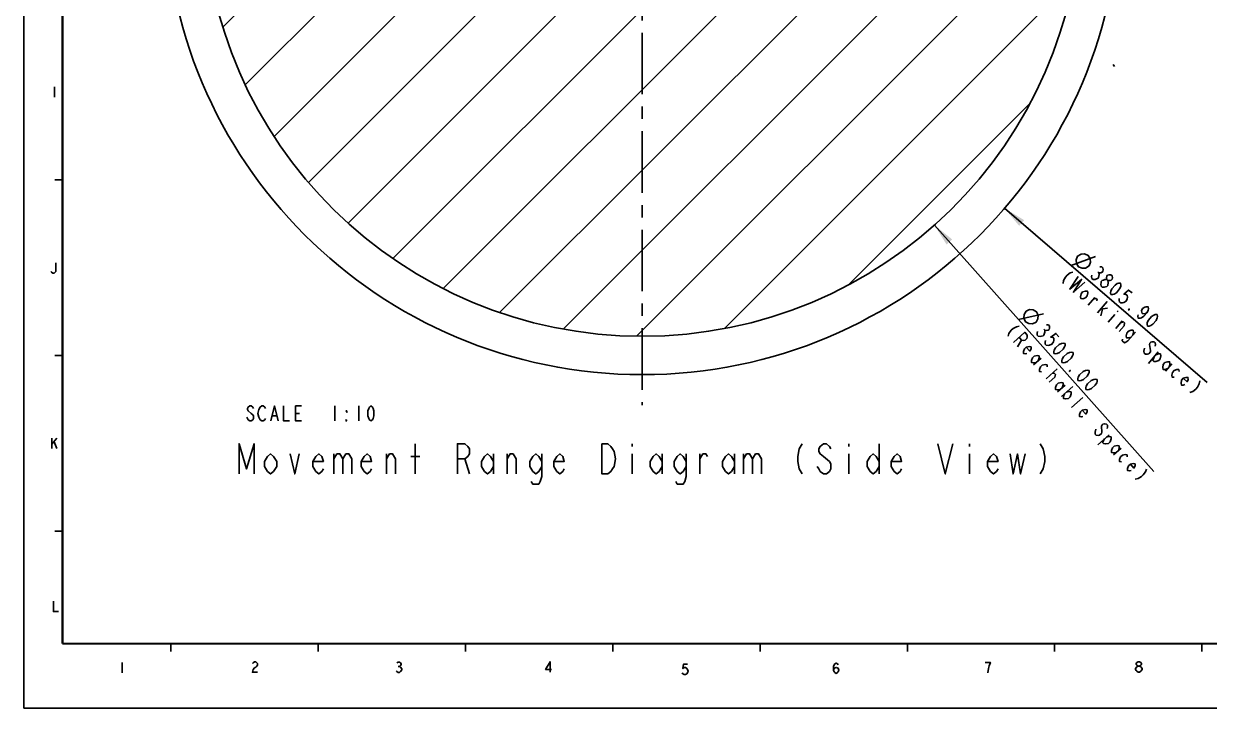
# Model space of a CAD drawing. Header units: millimetres. Extents: x 0 to 1173, y -4 to 841.
# Drawn here: x 0 to 472.3, y 0 to 272.6 of the extents above; entities that cross this region are included whole.
import ezdxf

# ---------------------------------------------------------------- set-up
doc = ezdxf.new("R2010")
doc.units = ezdxf.units.MM
doc.header["$LTSCALE"] = 65.395
doc.linetypes.add('CENTER', pattern=[0.6, 0.375, -0.075, 0.075, -0.075])
doc.layers.get('0').update_dxf_attribs({"linetype": 'CONTINUOUS'})
for name, color, linetype in [('ALL_DRFT_GEOM', 7, 'CONTINUOUS'), ('ALL_NOTES', 7, 'CONTINUOUS'), ('DRAFT_DIMS', 7, 'CONTINUOUS'), ('J_900_EXP_DH_BL9', 7, 'CONTINUOUS')]:
    doc.layers.add(name, color=color, linetype=linetype)
doc.styles.get("Standard").update_dxf_attribs({"font": 'txt', "width": 0.8})
doc.dimstyles.new('DIMSTYLE_13', dxfattribs={"dimtxt": 6, "dimasz": 9, "dimexe": 0.5, "dimexo": 0, "dimtad": 1, "dimlfac": 10, "dimzin": 0, "dimdsep": 46, "dimtxsty": 'Standard', "dimblk": '_FILLED', "dimblk1": '_FILLED', "dimblk2": '_FILLED', "dimcen": 0.09, "dimadec": 0, "dimazin": 0, "dimtp": 0.01, "dimtm": 0.01, "dimtfac": 1, "dimtofl": 0, "dimtmove": 0, "dimatfit": 2, "dimldrblk": '_FILLED', "dimfxl": 0, "dimtolj": 1, "dimtzin": 0, "dimarcsym": 0})

# ---------------------------------------------------------------- blocks, each defined once
blk = doc.blocks.new('_FILLED')
at = {"color": 0, "linetype": 'ByBlock'}
blk.add_solid([(0, 0), (-1, 0.167), (-1, -0.167)], dxfattribs=at)
blk = doc.blocks.new('*D20')
at = {"layer": 'DRAFT_DIMS', "color": 2, "linetype": 'Continuous'}
blk.add_line((362.81, 192.44), (450.21, 94.25), dxfattribs=at)
at = {"layer": 'DRAFT_DIMS', "color": 2, "linetype": 'Continuous', "xscale": 9, "yscale": 9, "zscale": 9, "rotation": 131.6736765729}
blk.add_blockref('_FILLED', (362.81, 192.44), dxfattribs=at)
blk = doc.blocks.new('*D23')
at = {"layer": 'DRAFT_DIMS', "color": 2, "linetype": 'Continuous'}
blk.add_line((390.78, 199.13), (471.56, 129.72), dxfattribs=at)
at = {"layer": 'DRAFT_DIMS', "color": 2, "linetype": 'Continuous', "xscale": 9, "yscale": 9, "zscale": 9, "rotation": 139.3269980893}
blk.add_blockref('_FILLED', (390.78, 199.13), dxfattribs=at)
blk = doc.blocks.new('J_900_EXP_DH_BL9', base_point=(532.0064, 323.1577))
at = {"layer": 'J_900_EXP_DH_BL9', "color": 7, "linetype": 'CENTER'}
blk.add_line((246.456, 308.2952), (246.456, 120.7675), dxfattribs=at)

msp = doc.modelspace()

# ---------------------------------------------------------------- hatches: boundary and pattern name
at = {"linetype": 'Continuous'}
h = msp.add_hatch(dxfattribs=at)
h.set_pattern_fill('5DOF WORKSPACE', color=2, scale=22.62069, angle=45, style=0, pattern_type=0)
h.set_pattern_definition([(45, (0, 0), (-15.99524, 15.99524), [])])
edge = h.paths.add_edge_path()
edge.add_arc((246.456, 323.1578), 175, 91.640521, 448.35948)
edge.add_line((251.466, 401.7708), (251.466, 498.086))
edge.add_line((251.466, 401.7708), (269.8458, 341.6534))
edge.add_arc((246.456, 323.1578), 29.8189, 141.664536, 398.335464)
edge.add_line((241.446, 401.7708), (223.0663, 341.6534))
edge.add_line((241.446, 401.7708), (241.446, 498.086))

# ---------------------------------------------------------------- linework, layer by layer
at = {"color": 7, "linetype": 'Continuous'}
for p, q in [((0, 0), (0, 841)), ((0, 0), (0, 841)), ((12.3046, 247.5296), (12.3046, 243.412)), ((15.4406, 210.5073), (12.3525, 210.5073)), ((15.4406, 140.5098), (12.3525, 140.5098)), ((11.1451, 107.5328), (11.1451, 103.4153)), ((11.1451, 105.1309), (13.2039, 107.5328)), ((12.1745, 106.1603), (13.2039, 103.4153)), ((15.4406, 70.5122), (12.3525, 70.5122)), ((58.6744, 25.7344), (58.6744, 22.6463)), ((117.3488, 25.7344), (117.3488, 22.6463)), ((176.0233, 25.7344), (176.0233, 22.6463)), ((234.6977, 25.7344), (234.6977, 22.6463)), ((293.3721, 25.7344), (293.3721, 22.6463)), ((352.0465, 25.7344), (352.0465, 22.6463)), ((410.7209, 25.7344), (410.7209, 22.6463)), ((469.3953, 25.7344), (469.3953, 22.6463)), ((39.2574, 18.2029), (39.2574, 14.0854)), ((149.1385, 16.6863), (149.6532, 16.6863)), ((1173.4884, 0), (0, 0))]:
    msp.add_line(p, q, dxfattribs=at)
at = {"color": 7, "linetype": 'Continuous', "const_width": 0.8235}
for points in [[(15.4406, 25.7344), (15.4406, 825.5594)], [(15.4406, 25.7344), (1158.0062, 25.7344)]]:
    msp.add_lwpolyline(points, dxfattribs=at)
at = {"color": 7, "linetype": 'Continuous'}
for points in [[(12.8545, 177.405), (12.8545, 173.9737), (12.5971, 173.6306), (12.0824, 173.2875), (11.5678, 173.2875), (11.0531, 173.6306), (10.7957, 173.9737)], [(11.8538, 42.627), (11.8538, 38.5095), (13.9126, 38.5095)], [(91.1319, 17.8002), (91.3892, 18.1433), (91.9039, 18.4864), (92.4186, 18.4864), (92.9333, 18.1433), (93.1906, 17.8002), (93.1906, 17.1139), (92.9333, 16.7708), (92.4186, 16.4277), (91.9039, 16.0846), (91.3892, 15.3983), (91.1319, 14.3689), (93.1906, 14.3689)], [(150.6826, 15.3138), (150.1679, 14.6275), (149.6532, 14.2844), (149.1385, 14.2844), (148.6238, 14.6275), (148.3665, 14.9707)], [(148.6238, 18.0588), (149.1385, 18.4019), (149.6532, 18.4019), (150.1679, 18.0588), (150.4252, 17.7157), (150.4252, 17.3725), (150.1679, 17.0294), (149.6532, 16.6863), (150.1679, 16.3432)], [(150.1679, 16.3432), (150.6826, 15.6569), (150.6826, 15.3138)], [(209.7316, 14.4353), (209.7316, 18.5528), (207.9301, 15.4647), (210.2462, 15.4647)], [(264.408, 17.5568), (262.8639, 17.5568), (262.6066, 15.8412), (263.1213, 16.1843), (263.6359, 16.1843), (264.1506, 15.8412), (264.408, 15.4981), (264.6653, 14.8118), (264.408, 14.1256), (264.1506, 13.7825), (263.6359, 13.4393), (263.1213, 13.4393), (262.6066, 13.7825), (262.3492, 14.1256)], [(322.6349, 15.2327), (322.8923, 15.919), (323.6643, 16.2621), (324.4364, 15.919), (324.6937, 15.2327), (324.4364, 14.5465), (324.179, 14.2033), (323.6643, 13.8602), (323.1496, 14.2033), (322.8923, 14.5465), (322.6349, 15.2327), (322.6349, 16.6052), (322.8923, 17.2915), (323.1496, 17.6346), (323.6643, 17.9777), (324.179, 17.6346), (324.4364, 17.2915)], [(384.1004, 14.1349), (384.3578, 15.8505), (384.6151, 16.8799), (384.8725, 17.5662), (385.1298, 18.2524), (383.0711, 18.2524)], [(444.0009, 14.4113), (443.4862, 14.7544), (443.2289, 15.0975), (442.9715, 15.4407), (442.9715, 15.7838), (443.4862, 16.47)], [(444.0009, 16.8132), (443.4862, 17.1563), (443.2289, 17.4994), (443.2289, 17.8425), (443.4862, 18.1857), (444.0009, 18.5288), (444.5156, 18.5288), (445.0303, 18.1857), (445.2876, 17.8425), (445.2876, 17.4994), (445.0303, 17.1563), (444.5156, 16.8132)], [(443.4862, 16.47), (444.0009, 16.8132), (444.5156, 16.8132), (445.0303, 16.47)], [(445.5449, 15.4407), (445.0303, 14.7544), (444.5156, 14.4113), (444.0009, 14.4113)], [(445.0303, 16.47), (445.5449, 15.7838), (445.5449, 15.4407)]]:
    msp.add_lwpolyline(points, dxfattribs=at)
at = {"layer": 'ALL_DRFT_GEOM', "color": 2, "linetype": 'Continuous'}
msp.add_line((434.5639, 255.533), (433.9904, 256.3522), dxfattribs=at)
at = {"layer": 'ALL_DRFT_GEOM', "color": 7, "linetype": 'Continuous'}
msp.add_circle((246.456, 323.1578), 190.295, dxfattribs=at)
msp.add_arc((246.456, 323.1578), 175, 91.640521, 88.35948, dxfattribs=at)
at = {"layer": 'ALL_NOTES', "color": 2, "linetype": 'Continuous'}
for p, q in [((123.9369, 120.4258), (123.9369, 114.4258)), ((133.5369, 120.4258), (133.5369, 114.4258)), ((99.037, 116.4258), (100.837, 116.4258)), ((108.3369, 117.4258), (109.837, 117.4258)), ((155.9799, 93.3168), (155.9799, 105.3168)), ((242.3799, 105.3168), (242.3799, 104.3169)), ((328.7799, 105.3168), (328.7799, 104.3169)), ((340.7799, 105.3168), (340.7799, 93.3168)), ((376.7799, 105.3168), (376.7799, 104.3169)), ((123.5799, 101.3169), (123.5799, 93.3168)), ((144.5799, 93.3168), (144.5799, 101.3169)), ((154.1799, 100.3169), (157.7799, 100.3169)), ((175.7799, 99.3169), (177.5799, 93.3168)), ((187.1799, 101.3169), (187.1799, 93.3168)), ((192.5799, 93.3168), (192.5799, 101.3169)), ((242.3799, 101.3169), (242.3799, 93.3168)), ((254.3799, 101.3169), (254.3799, 93.3168)), ((269.3799, 93.3168), (269.3799, 101.3169)), ((283.1799, 101.3169), (283.1799, 93.3168)), ((286.7799, 101.3169), (286.7799, 93.3168)), ((328.7799, 101.3169), (328.7799, 93.3168)), ((376.7799, 101.3169), (376.7799, 93.3168))]:
    msp.add_line(p, q, dxfattribs=at)
for points in [[(89.437, 118.4258), (90.6369, 117.4258), (91.237, 116.9258), (91.537, 116.4258), (91.537, 115.4258), (91.237, 114.9258), (90.6369, 114.4258), (90.037, 114.4258), (89.437, 114.9258), (89.137, 115.4258), (88.8369, 115.9258)], [(91.537, 119.4258), (91.237, 119.9258), (90.6369, 120.4258), (90.037, 120.4258), (89.437, 119.9258), (89.137, 119.4258), (89.137, 118.9258), (89.437, 118.4258)], [(96.3369, 115.4258), (96.037, 114.9258), (95.437, 114.4258), (94.837, 114.4258), (94.2369, 114.9258), (93.937, 115.4258), (93.637, 115.9258), (93.337, 117.4258), (93.637, 118.9258)], [(93.637, 118.9258), (94.2369, 119.9258), (94.837, 120.4258), (95.437, 120.4258), (96.037, 119.9258), (96.3369, 119.4258)], [(98.4369, 114.4258), (99.937, 120.4258), (101.437, 114.4258)], [(103.537, 120.4258), (103.537, 114.4258), (105.9369, 114.4258)], [(110.737, 114.4258), (108.3369, 114.4258), (108.3369, 120.4258), (110.737, 120.4258)], [(128.737, 118.4258), (128.737, 117.9258), (128.437, 118.4258), (128.737, 118.4258)], [(138.337, 114.4258), (137.7369, 114.9258), (137.437, 115.4258), (137.137, 116.4258), (137.137, 118.4258), (137.437, 119.4258), (137.7369, 119.9258), (138.337, 120.4258), (138.937, 119.9258), (139.237, 119.4258), (139.5369, 118.4258), (139.5369, 116.4258), (139.237, 115.4258), (138.937, 114.9258), (138.337, 114.4258)], [(128.737, 114.4258), (128.437, 114.4258), (128.437, 114.9258), (128.737, 114.4258)], [(85.7799, 93.3168), (85.7799, 105.3168), (88.7799, 95.3169), (91.7799, 105.3168), (91.7799, 93.3168)], [(172.7799, 93.3168), (172.7799, 105.3168), (175.7799, 105.3168), (176.9799, 104.3169), (177.5799, 103.3169), (177.5799, 101.3169), (176.9799, 100.3169), (175.7799, 99.3169), (172.7799, 99.3169)], [(230.3799, 105.3168), (232.7799, 105.3168), (233.9799, 104.3169), (234.5799, 103.3169), (235.1799, 102.3169), (235.7799, 99.3169), (235.1799, 96.3169), (234.5799, 95.3169), (233.9799, 94.3169), (232.7799, 93.3168), (230.3799, 93.3168), (230.3799, 105.3168)], [(310.1799, 105.3168), (308.9799, 103.3169), (308.3799, 100.3169), (308.3799, 98.3168), (308.9799, 95.3169), (310.1799, 93.3168)], [(321.5799, 103.3169), (320.9799, 104.3169), (319.7799, 105.3168), (318.5799, 105.3168), (317.3799, 104.3169), (316.7799, 103.3169), (316.7799, 102.3169), (317.3799, 101.3169), (318.5799, 100.3169)], [(364.1799, 105.3168), (367.1799, 93.3168), (370.1799, 105.3168)], [(404.9799, 105.3168), (406.1799, 103.3169), (406.7799, 100.3169), (406.7799, 98.3168), (406.1799, 95.3169), (404.9799, 93.3168)], [(100.7799, 96.3169), (99.5799, 94.3169), (98.3799, 93.3168), (97.1799, 94.3169), (95.9799, 96.3169), (95.9799, 98.3168), (97.1799, 100.3169), (98.3799, 101.3169), (99.5799, 100.3169), (100.7799, 98.3168), (100.7799, 96.3169)], [(106.1799, 101.3169), (107.9799, 93.3168), (109.7799, 101.3169)], [(119.3799, 95.3169), (118.7799, 94.3169), (117.5799, 93.3168), (116.3799, 94.3169), (115.1799, 96.3169), (115.1799, 98.3168), (116.3799, 100.3169), (117.5799, 101.3169), (118.7799, 100.3169), (119.3799, 98.3168), (115.1799, 98.3168)], [(123.5799, 99.3169), (124.7799, 101.3169), (125.9799, 101.3169), (127.1799, 99.3169), (127.1799, 93.3168)], [(127.1799, 99.3169), (128.3799, 101.3169), (129.5799, 101.3169), (130.7799, 99.3169), (130.7799, 93.3168)], [(138.5799, 95.3169), (137.9799, 94.3169), (136.7799, 93.3168), (135.5799, 94.3169), (134.3799, 96.3169), (134.3799, 98.3168), (135.5799, 100.3169), (136.7799, 101.3169), (137.9799, 100.3169), (138.5799, 98.3168), (134.3799, 98.3168)], [(144.5799, 99.3169), (145.7799, 101.3169), (146.9799, 101.3169), (148.1799, 99.3169), (148.1799, 93.3168)], [(187.1799, 96.3169), (185.9799, 94.3169), (184.7799, 93.3168), (183.5799, 94.3169), (182.3799, 96.3169), (182.3799, 98.3168), (183.5799, 100.3169), (184.7799, 101.3169), (185.9799, 100.3169), (187.1799, 98.3168)], [(192.5799, 99.3169), (193.7799, 101.3169), (194.9799, 101.3169), (196.1799, 99.3169), (196.1799, 93.3168)], [(206.3799, 96.3169), (205.1799, 94.3169), (203.9799, 93.3168), (202.7799, 94.3169), (201.5799, 96.3169), (201.5799, 98.3168), (202.7799, 100.3169), (203.9799, 101.3169), (205.1799, 100.3169), (206.3799, 98.3168)], [(206.3799, 101.3169), (206.3799, 92.3169), (205.7799, 90.3169), (205.1799, 89.3169), (202.7799, 89.3169), (202.1799, 90.3169)], [(215.3799, 95.3169), (214.7799, 94.3169), (213.5799, 93.3168), (212.3799, 94.3169), (211.1799, 96.3169), (211.1799, 98.3168), (212.3799, 100.3169), (213.5799, 101.3169), (214.7799, 100.3169), (215.3799, 98.3168), (211.1799, 98.3168)], [(254.3799, 96.3169), (253.1799, 94.3169), (251.9799, 93.3168), (250.7799, 94.3169), (249.5799, 96.3169), (249.5799, 98.3168), (250.7799, 100.3169), (251.9799, 101.3169), (253.1799, 100.3169), (254.3799, 98.3168)], [(263.9799, 96.3169), (262.7799, 94.3169), (261.5799, 93.3168), (260.3799, 94.3169), (259.1799, 96.3169), (259.1799, 98.3168), (260.3799, 100.3169), (261.5799, 101.3169), (262.7799, 100.3169), (263.9799, 98.3168)], [(263.9799, 101.3169), (263.9799, 92.3169), (263.3799, 90.3169), (262.7799, 89.3169), (260.3799, 89.3169), (259.7799, 90.3169)], [(269.3799, 99.3169), (270.5799, 101.3169), (271.7799, 101.3169), (272.3799, 100.3169)], [(283.1799, 96.3169), (281.9799, 94.3169), (280.7799, 93.3168), (279.5799, 94.3169), (278.3799, 96.3169), (278.3799, 98.3168), (279.5799, 100.3169), (280.7799, 101.3169), (281.9799, 100.3169), (283.1799, 98.3168)], [(286.7799, 99.3169), (287.9799, 101.3169), (289.1799, 101.3169), (290.3799, 99.3169), (290.3799, 93.3168)], [(290.3799, 99.3169), (291.5799, 101.3169), (292.7799, 101.3169), (293.9799, 99.3169), (293.9799, 93.3168)], [(318.5799, 100.3169), (320.9799, 98.3168), (321.5799, 97.3169), (321.5799, 95.3169), (320.9799, 94.3169), (319.7799, 93.3168), (318.5799, 93.3168), (317.3799, 94.3169), (316.7799, 95.3169), (316.1799, 96.3169)], [(340.7799, 96.3169), (339.5799, 94.3169), (338.3799, 93.3168), (337.1799, 94.3169), (335.9799, 96.3169), (335.9799, 98.3168), (337.1799, 100.3169), (338.3799, 101.3169), (339.5799, 100.3169), (340.7799, 98.3168)], [(349.7799, 95.3169), (349.1799, 94.3169), (347.9799, 93.3168), (346.7799, 94.3169), (345.5799, 96.3169), (345.5799, 98.3168), (346.7799, 100.3169), (347.9799, 101.3169), (349.1799, 100.3169), (349.7799, 98.3168), (345.5799, 98.3168)], [(388.1799, 95.3169), (387.5799, 94.3169), (386.3799, 93.3168), (385.1799, 94.3169), (383.9799, 96.3169), (383.9799, 98.3168), (385.1799, 100.3169), (386.3799, 101.3169), (387.5799, 100.3169), (388.1799, 98.3168), (383.9799, 98.3168)], [(392.9799, 101.3169), (394.1799, 93.3168), (395.9799, 101.3169), (397.1799, 93.3168), (398.9799, 101.3169)]]:
    msp.add_lwpolyline(points, dxfattribs=at)
at = {"layer": 'DRAFT_DIMS', "color": 2, "linetype": 'Continuous'}
for p, q in [((417.3358, 176.3179), (426.9937, 179.8852)), ((427.8756, 173.8534), (428.3306, 173.4624)), ((424.1278, 160.5928), (426.7347, 163.6266)), ((427.7683, 157.4645), (431.6788, 162.0151)), ((396.291, 154.831), (406.3379, 157.0803)), ((429.0718, 158.9814), (431.7405, 159.3251)), ((429.8527, 158.9695), (429.1335, 156.2913)), ((434.6984, 156.7833), (432.0914, 153.7495)), ((436.0019, 158.3002), (435.676, 157.921)), ((435.0494, 151.2078), (437.6563, 154.2415)), ((397.584, 146.6104), (395.9415, 143.9435)), ((406.4086, 150.9848), (406.8076, 150.5366)), ((446.2968, 142.2019), (446.4934, 143.3514)), ((451.9909, 141.9236), (448.0804, 137.373)), ((405.3122, 139.4324), (402.3244, 136.7729)), ((457.4516, 137.2311), (454.8447, 134.1973)), ((407.3111, 131.1708), (411.7927, 135.1601)), ((414.8866, 128.6764), (411.8988, 126.0169)), ((417.9762, 128.2135), (413.4946, 124.2242)), ((417.4839, 119.7425), (421.9655, 123.7319)), ((426.8333, 109.9913), (427.1813, 111.1043)), ((432.4396, 108.9571), (427.958, 104.9678)), ((429.4476, 112.3184), (429.524, 109.9765)), ((437.2268, 103.5791), (434.239, 100.9196))]:
    msp.add_line(p, q, dxfattribs=at)
for points in [[(419.8895, 180.0568), (421.2463, 180.8686), (422.6565, 180.9753), (424.12, 180.3769), (424.9318, 179.0201), (425.0385, 177.6099), (424.4401, 176.1464), (423.0833, 175.3346), (421.6731, 175.2279), (420.2096, 175.8263), (419.3978, 177.1831), (419.2911, 178.5933), (419.8895, 180.0568)], [(428.724, 175.7614), (429.505, 175.7495), (429.96, 175.3585), (430.0892, 174.5882), (429.9909, 174.0135), (429.665, 173.6343), (429.1116, 173.4506), (428.3306, 173.4624), (428.4599, 172.6921)], [(418.0268, 173.7465), (416.92, 173.3791), (415.7149, 172.4369), (415.0631, 171.6785), (414.3131, 170.3453), (414.1163, 169.1958)], [(420.0746, 171.9868), (416.8468, 166.8495), (421.4398, 170.8136), (418.212, 165.6764), (422.805, 169.6405)], [(428.4599, 172.6921), (428.2632, 171.5426), (427.9373, 171.1634), (427.3839, 170.9797), (426.8305, 170.796), (426.0496, 170.8079), (425.5945, 171.1989), (425.4653, 171.9692), (425.5636, 172.5439)], [(429.235, 168.0705), (429.1058, 168.8408), (429.2042, 169.4156), (429.3025, 169.9903), (429.6284, 170.3695), (430.1818, 170.5532), (430.7352, 170.7369), (431.5161, 170.7251), (431.9712, 170.334), (432.1004, 169.5638)], [(431.5161, 170.7251), (431.3869, 171.4954), (431.4853, 172.0701), (431.8111, 172.4493), (432.3645, 172.633), (433.1455, 172.6212), (433.6005, 172.2301), (433.7297, 171.4599), (433.6314, 170.8851), (433.3055, 170.5059), (432.7521, 170.3222), (431.9712, 170.334)], [(423.0576, 163.4902), (421.9508, 163.1228), (421.1699, 163.1346), (421.0407, 163.9049), (421.2374, 165.0544), (421.8891, 165.8128), (422.9959, 166.1802), (423.7768, 166.1684), (423.906, 165.3981), (423.7093, 164.2486), (423.0576, 163.4902)], [(432.1004, 169.5638), (431.9037, 168.4143), (431.5778, 168.0351), (431.0244, 167.8514), (430.471, 167.6677), (429.6901, 167.6795), (429.235, 168.0705)], [(433.1031, 164.7467), (432.9739, 165.5169), (433.0722, 166.0917), (433.4964, 167.0456), (434.7999, 168.5625), (435.6792, 169.1254), (436.2326, 169.3091), (437.0135, 169.2973), (437.1427, 168.527), (437.0444, 167.9523), (436.6202, 166.9983), (435.3167, 165.4815), (434.4374, 164.9185), (433.884, 164.7348), (433.1031, 164.7467)], [(441.5641, 165.3869), (440.199, 166.56), (438.3421, 164.8594), (439.123, 164.8476), (439.5781, 164.4566), (439.7073, 163.6863), (439.6089, 163.1115), (439.1847, 162.1576), (438.3055, 161.5947), (437.752, 161.411), (436.9711, 161.4228), (436.5161, 161.8138), (436.3869, 162.5841), (436.4852, 163.1588)], [(426.083, 162.8681), (427.1898, 163.2355), (427.6449, 162.8445), (427.5466, 162.2698)], [(399.3198, 158.1965), (400.7726, 158.8204), (402.1845, 158.7383), (403.5553, 157.9503), (404.1792, 156.4975), (404.0971, 155.0856), (403.3091, 153.7148), (401.8563, 153.091), (400.4444, 153.173), (399.0736, 153.961), (398.4498, 155.4139), (398.5318, 156.8257), (399.3198, 158.1965)], [(440.3841, 158.4899), (440.1566, 158.6855), (440.4824, 159.0647), (440.3841, 158.4899)], [(447.5417, 157.6133), (446.6625, 157.0503), (445.654, 157.2577), (445.2973, 158.2235), (445.7215, 159.1774), (446.6007, 159.7404), (447.1541, 159.9241), (447.9351, 159.9122), (448.0643, 159.142), (447.9659, 158.5672), (447.5417, 157.6133), (446.2383, 156.0964), (445.359, 155.5335), (444.8056, 155.3498), (444.0246, 155.3616), (443.8954, 156.1318), (443.9938, 156.7066)], [(447.6651, 152.2332), (447.536, 153.0035), (447.6343, 153.5782), (448.0585, 154.5322), (449.362, 156.0491), (450.2413, 156.612), (450.7946, 156.7957), (451.5756, 156.7839), (451.7048, 156.0136), (451.6065, 155.4389), (451.1822, 154.4849), (449.8788, 152.968), (448.9995, 152.4051), (448.4461, 152.2214), (447.6651, 152.2332)], [(396.6333, 152.1904), (395.4875, 151.9737), (394.1676, 151.2005), (393.4206, 150.5356), (392.4997, 149.3142), (392.1517, 148.2011)], [(407.5036, 152.7627), (408.276, 152.647), (408.6749, 152.1989), (408.7004, 151.4182), (408.5264, 150.8617), (408.1529, 150.5293), (407.58, 150.4209), (406.8076, 150.5366), (406.833, 149.756), (406.485, 148.643)], [(437.0046, 153.4831), (438.1114, 153.8505), (438.5664, 153.4594), (438.3698, 152.3099), (436.4146, 150.0346)], [(394.3458, 145.7362), (398.8275, 149.7255), (399.8248, 148.6051), (399.8502, 147.8245), (399.6762, 147.268), (398.9293, 146.6031), (398.3564, 146.4947), (397.584, 146.6104), (396.5866, 147.7309)], [(406.485, 148.643), (406.1115, 148.3105), (405.5386, 148.2022), (404.9656, 148.0938), (404.1933, 148.2095), (403.7943, 148.6577), (403.7689, 149.4383), (403.9429, 149.9948)], [(412.4648, 147.9413), (411.268, 149.2858), (409.2012, 147.8477), (409.9736, 147.7319), (410.3725, 147.2838), (410.398, 146.5032), (410.2239, 145.9466), (409.6765, 145.0577), (408.7301, 144.6169), (408.1571, 144.5085), (407.3847, 144.6242), (406.9858, 145.0724), (406.9603, 145.853), (407.1343, 146.4095)], [(442.8895, 149.7445), (439.9567, 146.3315), (439.0774, 145.7686), (438.524, 145.5849), (437.6139, 146.367), (437.7123, 146.9417)], [(441.2602, 147.8484), (440.1534, 147.481), (439.3725, 147.4928), (439.2433, 148.2631), (439.44, 149.4126), (440.0917, 150.171), (441.1985, 150.5384), (441.9794, 150.5266), (442.1086, 149.7563), (441.9119, 148.6068)], [(399.6805, 141.2472), (399.1075, 141.1388), (398.3351, 141.2545), (398.3097, 142.0351), (398.6577, 143.1482), (399.4046, 143.8131), (400.5505, 144.0298), (401.3229, 143.9141), (401.3484, 143.1335), (400.8009, 142.2445), (399.4046, 143.8131)], [(410.3767, 141.263), (410.3512, 142.0436), (410.5253, 142.6001), (411.0727, 143.4891), (412.5666, 144.8188), (413.513, 145.2597), (414.086, 145.368), (414.8584, 145.2523), (414.8838, 144.4717), (414.7098, 143.9152), (414.1624, 143.0262), (412.6685, 141.6964), (411.7221, 141.2556), (411.1491, 141.1472), (410.3767, 141.263)], [(413.5681, 137.6776), (413.5427, 138.4582), (413.7167, 139.0148), (414.2642, 139.9037), (415.7581, 141.2335), (416.7045, 141.6743), (417.2774, 141.7827), (418.0498, 141.667), (418.0753, 140.8864), (417.9013, 140.3298), (417.3538, 139.4409), (415.8599, 138.1111), (414.9135, 137.6703), (414.3406, 137.5619), (413.5681, 137.6776)], [(450.8223, 144.2462), (450.9207, 144.821), (450.7915, 145.5912), (450.3364, 145.9823), (449.5555, 145.9941), (449.0021, 145.8104), (448.6762, 145.4312), (448.5779, 144.8565), (448.7071, 144.0862), (448.8363, 143.3159), (448.9655, 142.5457), (448.8671, 141.9709), (448.2154, 141.2125), (447.662, 141.0288), (446.881, 141.0406), (446.426, 141.4316), (446.2968, 142.2019)], [(403.4448, 137.7702), (402.299, 137.5535), (401.5266, 137.6692), (401.5011, 138.4498), (401.8491, 139.5629), (402.5961, 140.2278), (403.742, 140.4445), (404.5144, 140.3287), (404.5398, 139.5481), (404.1918, 138.4351)], [(451.0132, 140.786), (452.12, 141.1533), (452.901, 141.1415), (453.0302, 140.3713), (452.8335, 139.2218), (452.1818, 138.4633), (451.075, 138.0959), (450.294, 138.1078), (449.839, 138.4988), (450.3615, 140.0275)], [(455.8223, 135.335), (454.7155, 134.9676), (453.9345, 134.9794), (453.8054, 135.7497), (454.002, 136.8992), (454.6538, 137.6576), (455.7606, 138.025), (456.5415, 138.0132), (456.6707, 137.2429), (456.474, 136.0934)], [(405.4904, 133.9681), (404.718, 134.0839), (404.6926, 134.8645), (405.0406, 135.9775), (405.7875, 136.6424), (406.9334, 136.8591), (407.7058, 136.7434), (407.7313, 135.9628)], [(411.0967, 132.934), (410.7487, 131.821), (408.5079, 129.8263)], [(409.9254, 133.4979), (410.6978, 133.3822), (411.0967, 132.934)], [(416.7596, 134.0923), (416.5602, 134.3164), (416.9336, 134.6488), (416.7596, 134.0923)], [(419.9511, 130.507), (419.9256, 131.2876), (420.0996, 131.8441), (420.6471, 132.7331), (422.141, 134.0628), (423.0874, 134.5037), (423.6604, 134.612), (424.4328, 134.4963), (424.4582, 133.7157), (424.2842, 133.1592), (423.7367, 132.2702), (422.2428, 130.9404), (421.2964, 130.4996), (420.7235, 130.3913), (419.9511, 130.507)], [(458.356, 131.8392), (457.575, 131.851), (457.4459, 132.6213), (457.6425, 133.7708), (458.2943, 134.5292), (459.4011, 134.8966), (460.182, 134.8848), (460.3112, 134.1145)], [(413.0192, 127.0142), (411.8734, 126.7975), (411.101, 126.9132), (411.0755, 127.6938), (411.4235, 128.8069), (412.1704, 129.4718), (413.3163, 129.6885), (414.0887, 129.5727), (414.1142, 128.7921), (413.7662, 127.6791)], [(423.1426, 126.9216), (423.1171, 127.7023), (423.2911, 128.2588), (423.8385, 129.1478), (425.3325, 130.4775), (426.2789, 130.9183), (426.8518, 131.0267), (427.6242, 130.911), (427.6497, 130.1304), (427.4757, 129.5738), (426.9282, 128.6849), (425.4343, 127.3551), (424.4879, 126.9143), (423.9149, 126.8059), (423.1426, 126.9216)], [(462.5499, 128.8946), (461.9965, 128.7109), (461.2156, 128.7227), (461.0864, 129.493), (461.2831, 130.6424), (461.9348, 131.4009), (463.0416, 131.7683), (463.8226, 131.7565), (463.9517, 130.9862), (463.5275, 130.0322), (461.9348, 131.4009)], [(468.539, 130.3405), (468.3423, 129.191), (467.5922, 127.8578), (466.9405, 127.0994), (465.7354, 126.1572), (464.6286, 125.7899)], [(415.3619, 125.8864), (416.5078, 126.1032), (417.2802, 125.9874), (417.3057, 125.2068), (416.9576, 124.0938), (416.2107, 123.4289), (415.0648, 123.2122), (414.2924, 123.3279), (414.2669, 124.1085), (414.6149, 125.2215)], [(422.0207, 116.1499), (421.4477, 116.0415), (420.6753, 116.1572), (420.6499, 116.9378), (420.9979, 118.0509), (421.7448, 118.7158), (422.8907, 118.9325), (423.6631, 118.8168), (423.6885, 118.0362), (423.1411, 117.1472), (421.7448, 118.7158)], [(429.524, 109.9765), (429.35, 109.42), (428.603, 108.7551), (428.0301, 108.6468), (427.2577, 108.7625), (426.8588, 109.2106), (426.8333, 109.9913)], [(431.5908, 111.4147), (431.7648, 111.9712), (431.7394, 112.7518), (431.3404, 113.2), (430.568, 113.3157), (429.9951, 113.2073), (429.6216, 112.8749), (429.4476, 112.3184)], [(431.3192, 107.9598), (432.4651, 108.1765), (433.2375, 108.0608), (433.2629, 107.2802), (432.9149, 106.1671), (432.168, 105.5022), (431.0221, 105.2855), (430.2497, 105.4012), (429.8508, 105.8494), (430.5722, 107.2949)], [(435.3595, 101.9169), (434.2136, 101.7002), (433.4412, 101.8159), (433.4157, 102.5965), (433.7637, 103.7096), (434.5107, 104.3744), (435.6565, 104.5912), (436.4289, 104.4754), (436.4544, 103.6948), (436.1064, 102.5818)], [(437.405, 98.1148), (436.6326, 98.2306), (436.6072, 99.0112), (436.9552, 100.1242), (437.7021, 100.7891), (438.848, 101.0058), (439.6204, 100.8901), (439.6458, 100.1095)], [(441.1694, 94.6379), (440.5965, 94.5295), (439.8241, 94.6452), (439.7986, 95.4258), (440.1466, 96.5389), (440.8936, 97.2038), (442.0395, 97.4205), (442.8119, 97.3048), (442.8373, 96.5242), (442.2898, 95.6352), (440.8936, 97.2038)], [(447.2978, 95.2733), (446.9497, 94.1603), (446.0288, 92.9388), (445.2818, 92.274), (443.962, 91.5007), (442.8161, 91.284)]]:
    msp.add_lwpolyline(points, dxfattribs=at)

# ---------------------------------------------------------------- block references
at = {"layer": 'J_900_EXP_DH_BL9'}
msp.add_blockref('J_900_EXP_DH_BL9', (532.0064, 323.1577), dxfattribs=at)

# ---------------------------------------------------------------- dimensions: what is measured, and where the dimension line sits
at = {"layer": 'DRAFT_DIMS', "color": 2, "linetype": 'Continuous'}
for p1, p2, text, picture, middle in [((362.8113, 192.4426), (130.1007, 453.8729), '%%c<> \\P(Reachable Space)', '*D20', (397.079, 156.2018)), ((390.7836, 199.1347), (102.1284, 447.1808), '%%c<> \\P(Working Space)', '*D23', (417.9342, 177.7815))]:
    dim = msp.add_diameter_dim_2p(p1=p1, p2=p2, text=text, dimstyle='DIMSTYLE_13', override={"dimpost": '<>'}, dxfattribs=at)
    dim.commit()
    dim.dimension.update_dxf_attribs({"geometry": picture, "text_midpoint": middle, "dimtype": 163})

doc.saveas('drawing.dxf')
